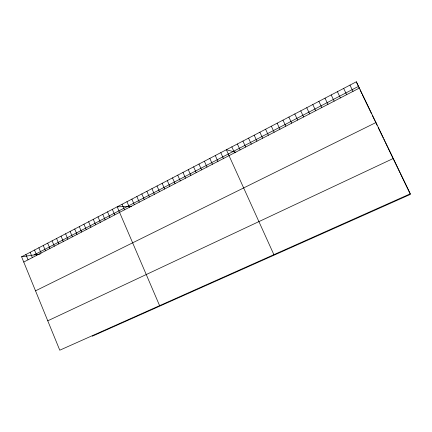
<?xml version="1.0" encoding="UTF-8"?>
<svg xmlns="http://www.w3.org/2000/svg" width="432" height="432" viewBox="0 0 432 432"><rect width="100%" height="100%" fill="white"/><g stroke="black" fill="none" stroke-linecap="round" stroke-linejoin="round"><path stroke-width="0.65" d="M21.6 256.786L356.319 81.799L410.319 193.801L59.773 350.201L21.6 256.786L40.192 254.027M34.074 254.934L358.463 86.389M23.749 262.046L359.354 88.085M35.516 290.839L375.959 122.531M47.763 320.809L393.287 158.468M92.259 336.22L410.4 194.384L400.291 173.41M131.49 206.431L117.185 206.815L159.608 305.656M235.813 152.269L226.352 149.742L273.888 254.669M362.335 94.689L365.04 100.294M365.31 100.861L371.596 113.902M372.416 115.603L374.614 120.155M374.89 120.728L377.087 125.285M378.189 127.57L383.254 138.073M383.821 139.255L384.961 141.62M385.247 142.209L387.531 146.945M387.812 147.539L392.677 157.626M392.963 158.22L395.264 162.983M395.539 163.561L397.494 167.616M397.775 168.194L400.01 172.832M349.969 85.12L352.982 91.384M343.661 88.414L346.658 94.667M337.403 91.687L340.378 97.918M331.182 94.937L334.147 101.153M325.01 98.167L327.953 104.36M318.881 101.369L321.808 107.546M312.795 104.555L315.706 110.711M306.752 107.714L309.641 113.854M300.748 110.851L303.62 116.975M294.786 113.967L297.648 120.069M288.868 117.061L291.708 123.147M356.319 81.799L359.505 88.619M360.007 89.699L361.892 93.733M282.987 120.134L285.817 126.203M277.15 123.185L279.958 129.238M271.35 126.22L274.147 132.251M265.594 129.227L268.369 135.243M259.875 132.219L262.634 138.218M254.189 135.189L256.937 141.172M248.546 138.137L251.278 144.104M242.941 141.07L245.657 147.02M237.373 143.98L240.079 149.909M231.844 146.875L234.533 152.788M220.801 152.647L223.457 158.528M215.293 155.525L217.933 161.39M209.817 158.387L212.441 164.236M204.379 161.233L206.993 167.06M198.974 164.057L201.577 169.868M193.612 166.86L196.193 172.66M188.282 169.646L190.852 175.43M182.984 172.417L185.544 178.178M177.725 175.165L180.268 180.916M172.498 177.898L175.025 183.632M167.303 180.614L169.819 186.327M162.146 183.308L164.651 189.011M157.021 185.987L159.511 191.673M151.929 188.649L154.408 194.319M146.869 191.295L149.332 196.949M141.842 193.925L144.293 199.562M136.852 196.533L139.288 202.154M131.89 199.13L134.314 204.736M126.954 201.706L129.368 207.301M122.056 204.266L124.454 209.844M112.347 209.342L114.723 214.888M107.541 211.858L109.901 217.388M102.762 214.353L105.111 219.872M98.015 216.837L100.354 222.34M93.296 219.305L95.623 224.791M88.609 221.756L90.92 227.227M83.948 224.192L86.249 229.651M79.315 226.611L81.605 232.054M74.714 229.019L76.993 234.446M70.135 231.412L72.403 236.828M65.588 233.788L67.846 239.188M61.069 236.147L63.315 241.537M56.576 238.496L58.811 243.869M52.115 240.835L54.34 246.191M47.677 243.151L49.891 248.497M43.265 245.457L45.468 250.787M38.88 247.752L41.072 253.066M34.522 250.031L36.704 255.334M30.186 252.293L32.357 257.585M25.882 254.545L28.042 259.821"/></g></svg>
